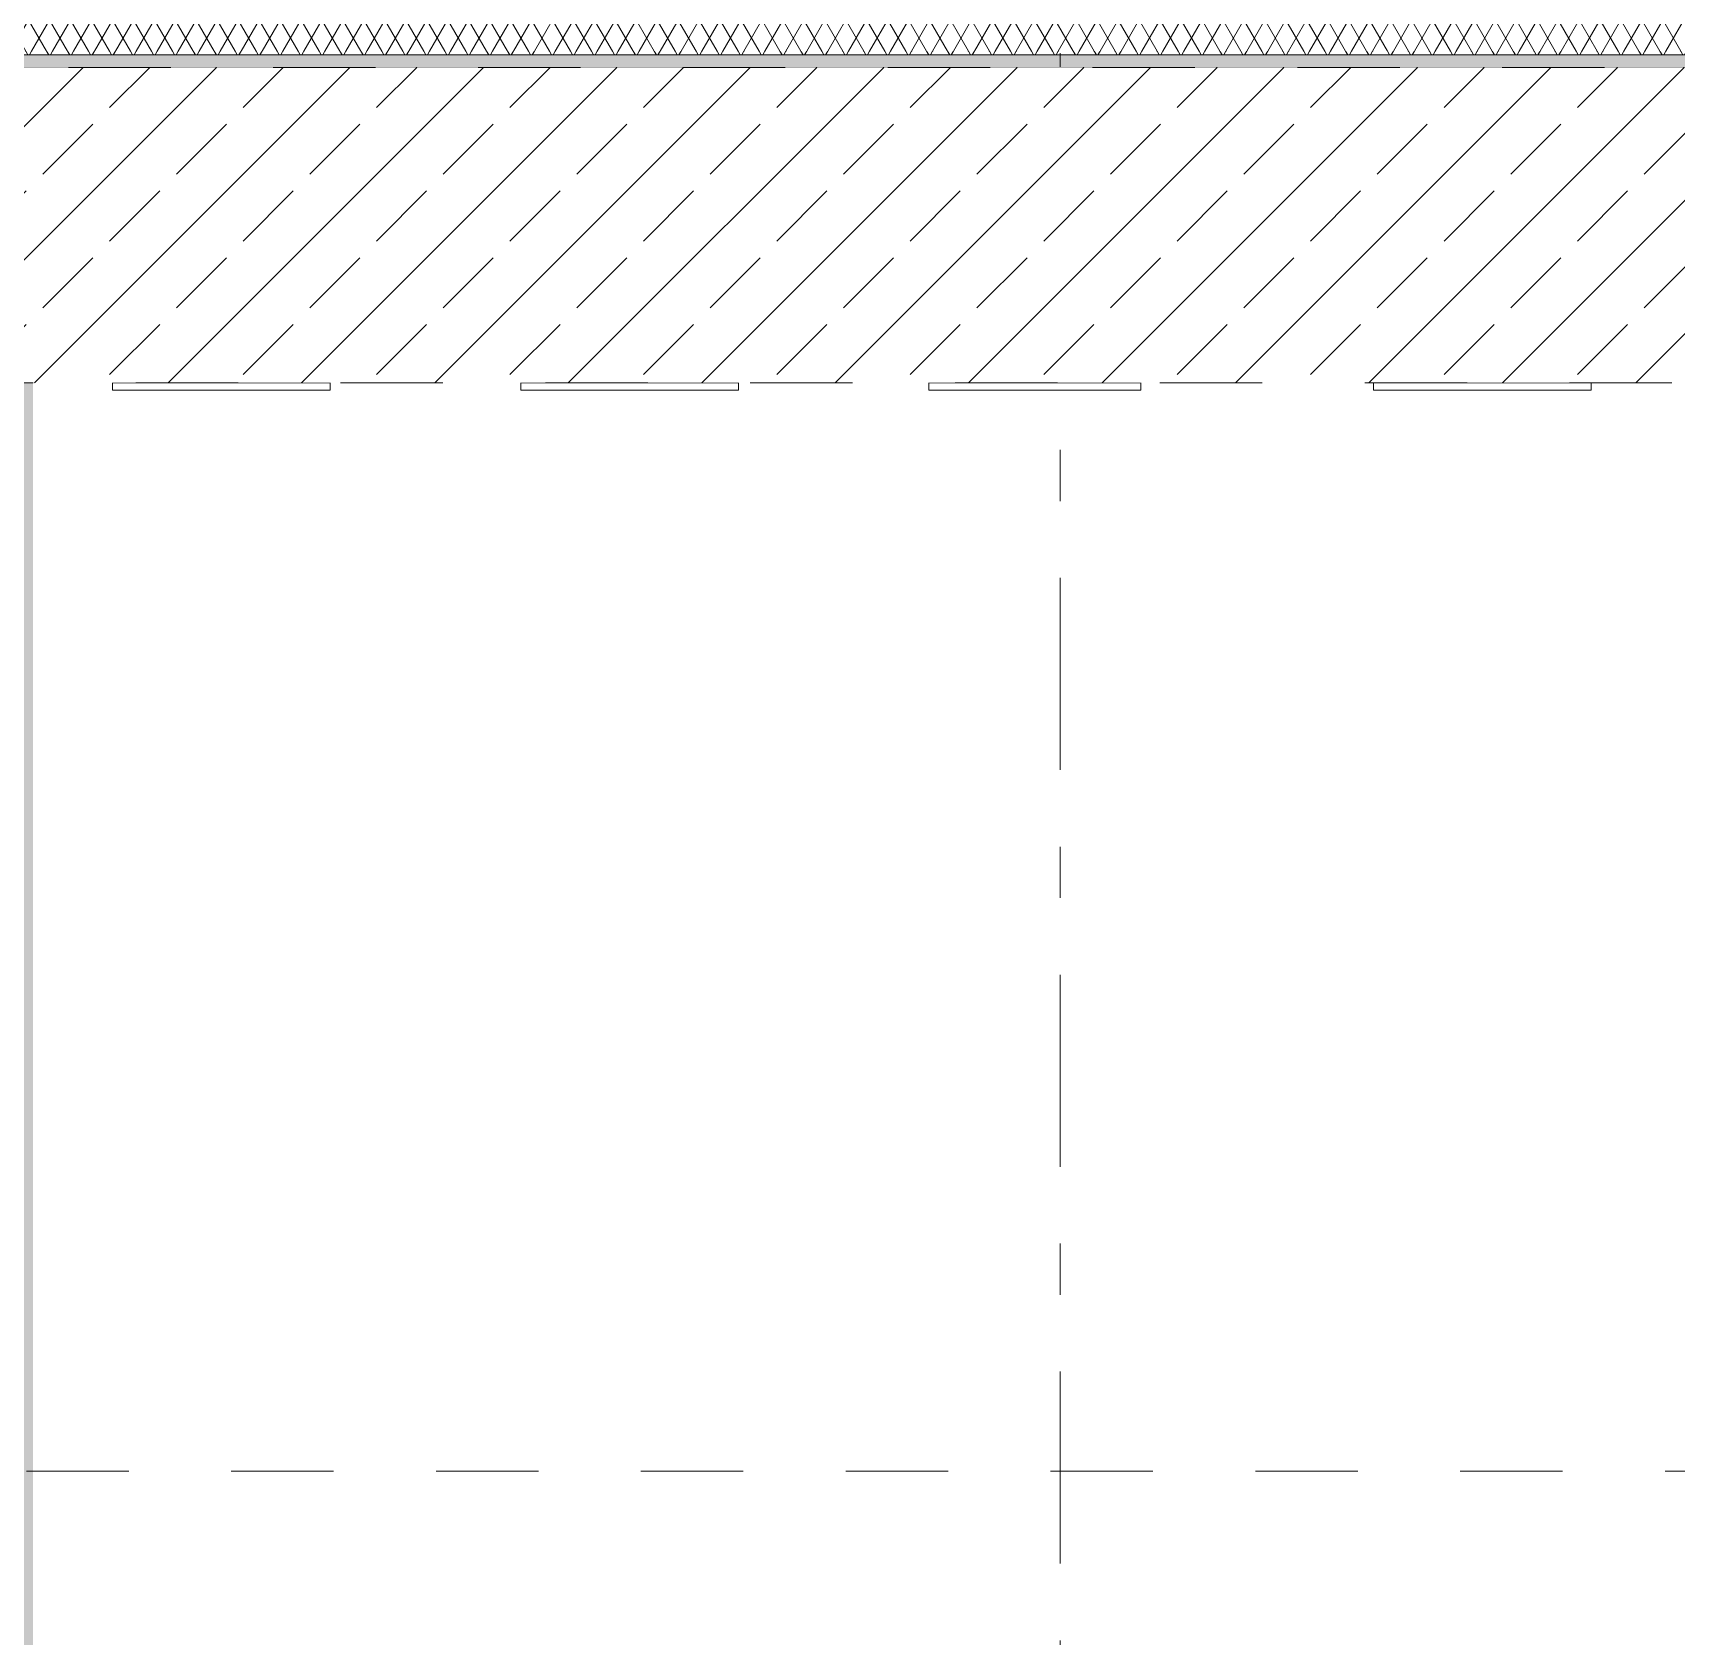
# Model space of a CAD drawing. Header units: millimetres. Extents: x -48147 to 1428745, y -495156 to 18123.
# Drawn here: x 1394569 to 1399097, y -482253 to -477835 of the extents above; entities that cross this region are included whole.
import ezdxf
from ezdxf.enums import TextEntityAlignment as Align

# ---------------------------------------------------------------- set-up
doc = ezdxf.new("R2010")
doc.units = ezdxf.units.MM
doc.header["$MEASUREMENT"] = 0
for name, pattern in [('Dashed', [2822.222233, 1411.111116, -1411.111116]), ('Double Dashed', [1093.611073, 529.166651, -211.666656, 141.111112, -211.666656]), ('Wipeout_Contour', [1000, 0, -1000])]:
    doc.linetypes.add(name, pattern=pattern)
for name, color, linetype, lineweight, true_color in [('0_Pen_No__105', 7, 'Continuous', 15, 0xa6a6a6), ('0_Pen_No__255', 7, 'Continuous', 13, 0xe8e8e8), ('A-95-P_Drawing_Pen_No__62', 7, 'Continuous', 20, 0xaaaaaa), ('New_A-15-MG_Structural_Grid_Phase_2_Pen_No__222', 7, 'Continuous', 13, 0x65af33), ('New_A-20-M_Roof_Pen_No__149', 7, 'Continuous', 0, 0x2a2a2a), ('New_A-20-M_Roof_Pen_No__81', 7, 'Continuous', 20, 0x6a6a6a)]:
    doc.layers.add(name, color=color, linetype=linetype, lineweight=lineweight, true_color=true_color)
for name, color, linetype in [('A-20-M_Roof', 7, 'Continuous'), ('A-95-P_Drawing', 7, 'Continuous'), ('New_A-15-MG_Structural_Grid_Phase_2', 7, 'Continuous'), ('New_A-20-M_Ceiling', 7, 'Continuous'), ('New_A-20-M_Roof', 7, 'Continuous'), ('New_A-25-M_Wall_Int', 7, 'Continuous'), ('S-280-M_COLUMN.IFC Import', 7, 'Continuous'), ('S-280-M_STRUCT_FRAME.IFC Import', 7, 'Continuous')]:
    doc.layers.add(name, color=color, linetype=linetype)
for name, color, linetype, lineweight in [('A-20-M_Roof_Pen_No__85', 8, 'Continuous', 20), ('A-95-P_Drawing_Pen_No__2', 8, 'Continuous', 15), ('New_A-20-M_Ceiling_Pen_No__89', 8, 'Continuous', 20), ('New_A-20-M_Roof_Pen_No__4', 7, 'Continuous', 20), ('New_A-20-M_Roof_Pen_No__85', 8, 'Continuous', 20), ('S-280-M_COLUMN.IFC Import_Pen_No__88', 8, 'Continuous', 20), ('S-280-M_STRUCT_FRAME.IFC Import_Pen_No__1', 7, 'Continuous', 13), ('S-280-M_STRUCT_FRAME.IFC Import_Pen_No__160', 5, 'Continuous', 200), ('S-280-M_STRUCT_FRAME.IFC Import_Pen_No__90', 8, 'Continuous', 20)]:
    doc.layers.add(name, color=color, linetype=linetype, lineweight=lineweight)
doc.styles.add('GENERATED_STYLE_2', font='')
doc.styles.get('GENERATED_STYLE_2').set_extended_font_data('Swis721 BT')
pattern_1 = [(60, (1341556.51, -489898.95), (-43.30127, 25), []), (120, (1341556.51, -489898.95), (43.30127, 25), [])]

# ---------------------------------------------------------------- blocks, each defined once
blk = doc.blocks.new('Section Elem_15_2', base_point=(1341556.5, -489899))
at = {"color": 254, "linetype": 'Wipeout_Contour', "lineweight": 0, "ltscale": 5899218.111010151}
blk.add_wipeout([(1395079.2, -478162), (1395079.2, -478199), (1395183.7, -478199), (1395183.7, -478162)], dxfattribs=at).dxf.layer = 'New_A-25-M_Wall_Int'
at = {"color": 254, "linetype": 'Wipeout_Contour', "lineweight": 0, "ltscale": 5899878.827278793}
blk.add_wipeout([(1395328.5, -478162), (1395283.7, -478162), (1395283.7, -478199), (1395328.5, -478199)], dxfattribs=at).dxf.layer = 'New_A-25-M_Wall_Int'
at = {"color": 254, "linetype": 'Wipeout_Contour', "lineweight": 0, "ltscale": 8863535.217956506}
blk.add_wipeout([(1395079.2, -478819), (1395079.2, -487441), (1395280.6, -487441), (1395280.6, -489899), (1395328.5, -489899), (1395328.5, -478819)], dxfattribs=at).dxf.layer = 'New_A-25-M_Wall_Int'
at = {"color": 254, "linetype": 'Wipeout_Contour', "lineweight": 0, "ltscale": 5898541.295097372}
blk.add_wipeout([(1394826, -478162), (1394826, -478199), (1395079.2, -478199), (1395079.2, -478162)], dxfattribs=at).dxf.layer = 'New_A-25-M_Wall_Int'
at = {"color": 254, "linetype": 'Wipeout_Contour', "lineweight": 0, "ltscale": 5900426.735552091}
blk.add_wipeout([(1395573.3, -478162), (1395328.5, -478162), (1395328.5, -478199), (1395573.3, -478199)], dxfattribs=at).dxf.layer = 'New_A-25-M_Wall_Int'
at = {"color": 254, "linetype": 'Wipeout_Contour', "lineweight": 0, "ltscale": 5900039.400136821}
blk.add_wipeout([(1395079.2, -478799), (1395328.5, -478799), (1395328.5, -478405.8), (1395079.2, -478405.8)], dxfattribs=at).dxf.layer = 'New_A-25-M_Wall_Int'
at = {"color": 254, "linetype": 'Wipeout_Contour', "lineweight": 0, "ltscale": 5897575.944666352}
blk.add_wipeout([(1394569, -478162), (1394569, -478199), (1394826, -478199), (1394826, -478162)], dxfattribs=at).dxf.layer = 'New_A-25-M_Wall_Int'
at = {"color": 254, "linetype": 'Wipeout_Contour', "lineweight": 0, "ltscale": 5901344.278155718}
blk.add_wipeout([(1395813.4, -478162), (1395573.3, -478162), (1395573.3, -478199), (1395813.4, -478199)], dxfattribs=at).dxf.layer = 'New_A-25-M_Wall_Int'
at = {"color": 254, "linetype": 'Wipeout_Contour', "lineweight": 0, "ltscale": 11809146.2007397}
blk.add_wipeout([(1395328.5, -489899), (1395573.3, -489899), (1395573.3, -478405.8), (1395328.5, -478405.8), (1395328.5, -478799), (1395388.2, -478799), (1395388.2, -478819), (1395328.5, -478819)], dxfattribs=at).dxf.layer = 'New_A-25-M_Wall_Int'
at = {"color": 254, "linetype": 'Wipeout_Contour', "lineweight": 0, "ltscale": 5905013.380713384}
blk.add_wipeout([(1394826, -487441), (1395079.2, -487441), (1395079.2, -478819), (1394826, -478819)], dxfattribs=at).dxf.layer = 'New_A-25-M_Wall_Int'
at = {"color": 254, "linetype": 'Wipeout_Contour', "lineweight": 0, "ltscale": 5902243.374511914}
blk.add_wipeout([(1396048.5, -478162), (1395813.4, -478162), (1395813.4, -478199), (1396048.5, -478199)], dxfattribs=at).dxf.layer = 'New_A-25-M_Wall_Int'
at = {"color": 254, "linetype": 'Wipeout_Contour', "lineweight": 0, "ltscale": 5899088.796145339}
blk.add_wipeout([(1394826, -478405.8), (1394826, -478799), (1395079.2, -478799), (1395079.2, -478405.8)], dxfattribs=at).dxf.layer = 'New_A-25-M_Wall_Int'
at = {"color": 254, "linetype": 'Wipeout_Contour', "lineweight": 0, "ltscale": 5909169.757612986}
blk.add_wipeout([(1395573.3, -489899), (1395813.4, -489899), (1395813.4, -478405.8), (1395573.3, -478405.8)], dxfattribs=at).dxf.layer = 'New_A-25-M_Wall_Int'
at = {"color": 254, "linetype": 'Wipeout_Contour', "lineweight": 0, "ltscale": 5903122.809885778}
blk.add_wipeout([(1396278.2, -478162), (1396048.5, -478162), (1396048.5, -478199), (1396278.2, -478199)], dxfattribs=at).dxf.layer = 'New_A-25-M_Wall_Int'
at = {"color": 254, "linetype": 'Wipeout_Contour', "lineweight": 0, "ltscale": 11802585.0175958}
blk.add_wipeout([(1394826, -478405.8), (1394569, -478405.8), (1394569, -487441), (1394826, -487441), (1394826, -478819), (1394788.2, -478819), (1394788.2, -478799), (1394826, -478799)], dxfattribs=at).dxf.layer = 'New_A-25-M_Wall_Int'
at = {"color": 254, "linetype": 'Wipeout_Contour', "lineweight": 0, "ltscale": 11813313.51830664}
blk.add_wipeout([(1395813.4, -478405.8), (1395813.4, -489899), (1396048.5, -489899), (1396048.5, -478819), (1395913.2, -478819), (1395913.2, -478799), (1396048.5, -478799), (1396048.5, -478405.8)], dxfattribs=at).dxf.layer = 'New_A-25-M_Wall_Int'
at = {"color": 254, "linetype": 'Wipeout_Contour', "lineweight": 0, "ltscale": 5903981.397017968}
blk.add_wipeout([(1396502.3, -478162), (1396278.2, -478162), (1396278.2, -478199), (1396502.3, -478199)], dxfattribs=at).dxf.layer = 'New_A-25-M_Wall_Int'
at = {"color": 254, "linetype": 'Wipeout_Contour', "lineweight": 0, "ltscale": 5911213.922856598}
blk.add_wipeout([(1396048.5, -478819), (1396048.5, -489899), (1396278.2, -489899), (1396278.2, -478819)], dxfattribs=at).dxf.layer = 'New_A-25-M_Wall_Int'
at = {"color": 254, "linetype": 'Wipeout_Contour', "lineweight": 0, "ltscale": 5904817.976030561}
blk.add_wipeout([(1396720.4, -478162), (1396502.3, -478162), (1396502.3, -478199), (1396720.4, -478199)], dxfattribs=at).dxf.layer = 'New_A-25-M_Wall_Int'
at = {"color": 254, "linetype": 'Wipeout_Contour', "lineweight": 0, "ltscale": 5903669.886219569}
blk.add_wipeout([(1396048.5, -478799), (1396278.2, -478799), (1396278.2, -478405.8), (1396048.5, -478405.8)], dxfattribs=at).dxf.layer = 'New_A-25-M_Wall_Int'
at = {"color": 254, "linetype": 'Wipeout_Contour', "lineweight": 0, "ltscale": 5905631.415299206}
blk.add_wipeout([(1396932.2, -478162), (1396720.4, -478162), (1396720.4, -478199), (1396932.2, -478199)], dxfattribs=at).dxf.layer = 'New_A-25-M_Wall_Int'
at = {"color": 254, "linetype": 'Wipeout_Contour', "lineweight": 0, "ltscale": 5912071.336239532}
blk.add_wipeout([(1396278.2, -478819), (1396278.2, -489899), (1396502.3, -489899), (1396502.3, -478819)], dxfattribs=at).dxf.layer = 'New_A-25-M_Wall_Int'
at = {"color": 254, "linetype": 'Wipeout_Contour', "lineweight": 0, "ltscale": 5906420.616226327}
blk.add_wipeout([(1396932.2, -478199), (1397137.4, -478199), (1397137.4, -478162), (1396932.2, -478162)], dxfattribs=at).dxf.layer = 'New_A-25-M_Wall_Int'
at = {"color": 254, "linetype": 'Wipeout_Contour', "lineweight": 0, "ltscale": 5904528.393801928}
blk.add_wipeout([(1396502.3, -478405.8), (1396278.2, -478405.8), (1396278.2, -478799), (1396502.3, -478799)], dxfattribs=at).dxf.layer = 'New_A-25-M_Wall_Int'
at = {"color": 254, "linetype": 'Wipeout_Contour', "lineweight": 0, "ltscale": 11817880.89432829}
blk.add_wipeout([(1396502.3, -489899), (1396720.4, -489899), (1396720.4, -478405.8), (1396502.3, -478405.8), (1396502.3, -478799), (1396513.2, -478799), (1396513.2, -478819), (1396502.3, -478819)], dxfattribs=at).dxf.layer = 'New_A-25-M_Wall_Int'
at = {"color": 254, "linetype": 'Wipeout_Contour', "lineweight": 0, "ltscale": 5913451.228090454}
blk.add_wipeout([(1396720.4, -489899), (1396932.2, -489899), (1396932.2, -478405.8), (1396720.4, -478405.8)], dxfattribs=at).dxf.layer = 'New_A-25-M_Wall_Int'
at = {"color": 254, "linetype": 'Wipeout_Contour', "lineweight": 0, "ltscale": 11821673.58401433}
blk.add_wipeout([(1396932.2, -478405.8), (1396932.2, -489899), (1397137.4, -489899), (1397137.4, -478819), (1397038.2, -478819), (1397038.2, -478799), (1397137.4, -478799), (1397137.4, -478405.8)], dxfattribs=at).dxf.layer = 'New_A-25-M_Wall_Int'
at = {"color": 254, "linetype": 'Wipeout_Contour', "lineweight": 0, "ltscale": 23630365.23623589}
blk.add_wipeout([(1397335.9, -478162), (1397137.4, -478162), (1397137.4, -478199), (1397260.7, -478199), (1397260.7, -478405.8), (1397137.4, -478405.8), (1397137.4, -478799), (1397335.9, -478799), (1397335.9, -478601.6), (1397310.9, -478601.6), (1397310.9, -478590.7), (1397335.9, -478590.7), (1397335.9, -478209.9), (1397310.9, -478209.9), (1397310.9, -478199), (1397335.9, -478199)], dxfattribs=at).dxf.layer = 'New_A-25-M_Wall_Int'
at = {"color": 254, "linetype": 'Wipeout_Contour', "lineweight": 0, "ltscale": 11816003.77443841}
blk.add_wipeout([(1397335.9, -478590.7), (1397385.7, -478590.7), (1397392.9, -478587.7), (1397395.9, -478580.5), (1397395.9, -478220.1), (1397392.9, -478212.8), (1397385.7, -478209.9), (1397335.9, -478209.9)], dxfattribs=at).dxf.layer = 'New_A-25-M_Wall_Int'
at = {"color": 254, "linetype": 'Wipeout_Contour', "lineweight": 0, "ltscale": 5915270.074347957}
blk.add_wipeout([(1397137.4, -489899), (1397335.9, -489899), (1397335.9, -478819), (1397137.4, -478819)], dxfattribs=at).dxf.layer = 'New_A-25-M_Wall_Int'
at = {"color": 254, "linetype": 'Wipeout_Contour', "lineweight": 0, "ltscale": 5916006.624780694}
blk.add_wipeout([(1397335.9, -478819), (1397335.9, -489899), (1397527.2, -489899), (1397527.2, -478819)], dxfattribs=at).dxf.layer = 'New_A-25-M_Wall_Int'
at = {"color": 254, "linetype": 'Wipeout_Contour', "lineweight": 0, "ltscale": 23632832.4005364}
blk.add_wipeout([(1397488.6, -478601.6), (1397335.9, -478601.6), (1397335.9, -478799), (1397527.2, -478799), (1397527.2, -478162), (1397335.9, -478162), (1397335.9, -478199), (1397488.6, -478199), (1397488.6, -478209.9), (1397413.8, -478209.9), (1397406.6, -478212.8), (1397403.6, -478220.1), (1397403.6, -478580.5), (1397406.6, -478587.7), (1397413.8, -478590.7), (1397488.6, -478590.7)], dxfattribs=at).dxf.layer = 'New_A-25-M_Wall_Int'
at = {"color": 254, "linetype": 'Wipeout_Contour', "lineweight": 0, "ltscale": 11825569.15800219}
blk.add_wipeout([(1397527.2, -478162), (1397527.2, -478799), (1397622.4, -478799), (1397622.4, -478819), (1397527.2, -478819), (1397527.2, -489899), (1397711.2, -489899), (1397711.2, -478162)], dxfattribs=at).dxf.layer = 'New_A-25-M_Wall_Int'
at = {"color": 254, "linetype": 'Wipeout_Contour', "lineweight": 0, "ltscale": 5916971.316256778}
blk.add_wipeout([(1397711.2, -489899), (1397887.6, -489899), (1397887.6, -478162), (1397711.2, -478162)], dxfattribs=at).dxf.layer = 'New_A-25-M_Wall_Int'
at = {"color": 254, "linetype": 'Wipeout_Contour', "lineweight": 0, "ltscale": 5917623.185776595}
blk.add_wipeout([(1398056.1, -478162), (1397887.6, -478162), (1397887.6, -489899), (1398056.1, -489899)], dxfattribs=at).dxf.layer = 'New_A-25-M_Wall_Int'
at = {"color": 254, "linetype": 'Wipeout_Contour', "lineweight": 0, "ltscale": 5918244.995840522}
blk.add_wipeout([(1398056.1, -489899), (1398216.6, -489899), (1398216.6, -478162), (1398056.1, -478162)], dxfattribs=at).dxf.layer = 'New_A-25-M_Wall_Int'
at = {"color": 254, "linetype": 'Wipeout_Contour', "lineweight": 0, "ltscale": 11830918.07080852}
blk.add_wipeout([(1398368.8, -478162), (1398216.6, -478162), (1398216.6, -489899), (1398368.8, -489899), (1398368.8, -478819), (1398263.2, -478819), (1398263.2, -478799), (1398368.8, -478799)], dxfattribs=at).dxf.layer = 'New_A-25-M_Wall_Int'
at = {"color": 254, "linetype": 'Wipeout_Contour', "lineweight": 0, "ltscale": 5919820.504063599}
blk.add_wipeout([(1398512.5, -478819), (1398368.8, -478819), (1398368.8, -489899), (1398512.5, -489899)], dxfattribs=at).dxf.layer = 'New_A-25-M_Wall_Int'
at = {"color": 254, "linetype": 'Wipeout_Contour', "lineweight": 0, "ltscale": 5912129.644855587}
blk.add_wipeout([(1398368.8, -478162), (1398368.8, -478799), (1398512.5, -478799), (1398512.5, -478162)], dxfattribs=at).dxf.layer = 'New_A-25-M_Wall_Int'
at = {"color": 254, "linetype": 'Wipeout_Contour', "lineweight": 0, "ltscale": 5920347.223158333}
blk.add_wipeout([(1398512.5, -478819), (1398512.5, -489899), (1398647.5, -489899), (1398647.5, -478819)], dxfattribs=at).dxf.layer = 'New_A-25-M_Wall_Int'
at = {"color": 254, "linetype": 'Wipeout_Contour', "lineweight": 0, "ltscale": 5912657.048290836}
blk.add_wipeout([(1398647.5, -478162), (1398512.5, -478162), (1398512.5, -478799), (1398647.5, -478799)], dxfattribs=at).dxf.layer = 'New_A-25-M_Wall_Int'
at = {"color": 254, "linetype": 'Wipeout_Contour', "lineweight": 0, "ltscale": 5920840.777055833}
blk.add_wipeout([(1398647.5, -478819), (1398647.5, -489899), (1398773.6, -489899), (1398773.6, -478819)], dxfattribs=at).dxf.layer = 'New_A-25-M_Wall_Int'
at = {"color": 254, "linetype": 'Wipeout_Contour', "lineweight": 0, "ltscale": 5913151.243328434}
blk.add_wipeout([(1398773.6, -478162), (1398647.5, -478162), (1398647.5, -478799), (1398773.6, -478799)], dxfattribs=at).dxf.layer = 'New_A-25-M_Wall_Int'
at = {"color": 254, "linetype": 'Wipeout_Contour', "lineweight": 0, "ltscale": 11834859.77626412}
blk.add_wipeout([(1398773.6, -489899), (1398890.7, -489899), (1398890.7, -478162), (1398773.6, -478162), (1398773.6, -478799), (1398863.2, -478799), (1398863.2, -478819), (1398773.6, -478819)], dxfattribs=at).dxf.layer = 'New_A-25-M_Wall_Int'
at = {"color": 254, "linetype": 'Wipeout_Contour', "lineweight": 0, "ltscale": 5921300.519819539}
blk.add_wipeout([(1398890.7, -478162), (1398890.7, -489899), (1398998.6, -489899), (1398998.6, -478162)], dxfattribs=at).dxf.layer = 'New_A-25-M_Wall_Int'
at = {"color": 254, "linetype": 'Wipeout_Contour', "lineweight": 0, "ltscale": 8884780.643548198}
blk.add_wipeout([(1398998.6, -478162), (1398998.6, -489899), (1399062.8, -489899), (1399062.8, -487441), (1399097.2, -487441), (1399097.2, -478162)], dxfattribs=at).dxf.layer = 'New_A-25-M_Wall_Int'
blk = doc.blocks.new('Section Elem_247_2', base_point=(1341556.5, -489899))
at = {"color": 254, "linetype": 'Wipeout_Contour', "lineweight": 0, "ltscale": 5899869.872593423}
blk.add_wipeout([(1394788.2, -478819), (1395388.2, -478819), (1395388.2, -478799), (1394788.2, -478799)], dxfattribs=at).dxf.layer = 'New_A-20-M_Ceiling'
at = {"layer": 'New_A-20-M_Ceiling_Pen_No__89', "linetype": 'Continuous'}
for p, q in [((1395388.2, -478799), (1394788.2, -478799)), ((1394788.2, -478799), (1394788.2, -478819)), ((1395388.2, -478799), (1395388.2, -478819)), ((1395388.2, -478819), (1394788.2, -478819))]:
    blk.add_line(p, q, dxfattribs=at)
blk = doc.blocks.new('Section Elem_248_2', base_point=(1341556.5, -489899))
at = {"color": 254, "linetype": 'Wipeout_Contour', "lineweight": 0, "ltscale": 5904126.348373177}
blk.add_wipeout([(1395913.2, -478819), (1396513.2, -478819), (1396513.2, -478799), (1395913.2, -478799)], dxfattribs=at).dxf.layer = 'New_A-20-M_Ceiling'
at = {"layer": 'New_A-20-M_Ceiling_Pen_No__89', "linetype": 'Continuous'}
for p, q in [((1396513.2, -478799), (1395913.2, -478799)), ((1395913.2, -478799), (1395913.2, -478819)), ((1396513.2, -478799), (1396513.2, -478819)), ((1396513.2, -478819), (1395913.2, -478819))]:
    blk.add_line(p, q, dxfattribs=at)
blk = doc.blocks.new('Section Elem_249_2', base_point=(1341556.5, -489899))
at = {"color": 254, "linetype": 'Wipeout_Contour', "lineweight": 0, "ltscale": 5908353.299834683}
blk.add_wipeout([(1397038.2, -478819), (1397622.4, -478819), (1397622.4, -478799), (1397038.2, -478799)], dxfattribs=at).dxf.layer = 'New_A-20-M_Ceiling'
at = {"layer": 'New_A-20-M_Ceiling_Pen_No__89', "linetype": 'Continuous'}
for p, q in [((1397622.4, -478799), (1397038.2, -478799)), ((1397038.2, -478799), (1397038.2, -478819)), ((1397622.4, -478799), (1397622.4, -478819)), ((1397622.4, -478819), (1397038.2, -478819))]:
    blk.add_line(p, q, dxfattribs=at)
blk = doc.blocks.new('Section Elem_250_2', base_point=(1341556.5, -489899))
at = {"color": 254, "linetype": 'Wipeout_Contour', "lineweight": 0, "ltscale": 5913018.816791352}
blk.add_wipeout([(1398263.2, -478819), (1398863.2, -478819), (1398863.2, -478799), (1398263.2, -478799)], dxfattribs=at).dxf.layer = 'New_A-20-M_Ceiling'
at = {"layer": 'New_A-20-M_Ceiling_Pen_No__89', "linetype": 'Continuous'}
for p, q in [((1398863.2, -478799), (1398263.2, -478799)), ((1398263.2, -478799), (1398263.2, -478819)), ((1398863.2, -478799), (1398863.2, -478819)), ((1398863.2, -478819), (1398263.2, -478819))]:
    blk.add_line(p, q, dxfattribs=at)
blk = doc.blocks.new('Section Elem_306_2', base_point=(1341556.5, -489899))
at = {"layer": 'New_A-20-M_Roof_Pen_No__4', "linetype": 'Continuous'}
blk.add_line((1403232.2, -477930), (1386191.4, -477930), dxfattribs=at)
at = {"color": 254, "linetype": 'Wipeout_Contour', "lineweight": 0, "ltscale": 5900471.043662871}
blk.add_wipeout([(1386118.5, -477885), (1386118.5, -477895), (1404999, -477895), (1404999, -477885)], dxfattribs=at).dxf.layer = 'New_A-20-M_Roof'
at = {"layer": 'New_A-20-M_Roof_Pen_No__81', "linetype": 'Continuous', "lineweight": 0, "true_color": 0x353535}
blk.add_hatch(color=250, dxfattribs=at).paths.add_polyline_path([(1386118.5, -477895), (1386118.5, -477930), (1404999, -477930), (1404999, -477895)])
at = {"layer": 'New_A-20-M_Roof_Pen_No__85', "linetype": 'Continuous'}
h = blk.add_hatch(dxfattribs=at)
h.set_pattern_fill('Batt_Insulation_0002', color=256, style=0, pattern_type=2)
h.set_pattern_definition(pattern_1)
h.paths.add_polyline_path([(1386118.5, -477885), (1386118.5, -477895), (1404999, -477895), (1404999, -477885)])
at = {"layer": 'New_A-20-M_Roof_Pen_No__149', "linetype": 'Continuous', "flags": 128}
blk.add_lwpolyline([(1420511.7, -477895), (1404999, -477895), (1386215.2, -477895)], dxfattribs=at)
blk = doc.blocks.new('Section Elem_309_2', base_point=(1341556.5, -489899))
at = {"color": 254, "linetype": 'Wipeout_Contour', "lineweight": 0, "ltscale": 8837475.399964407}
blk.add_wipeout([(1399528, -477885), (1399528, -477784), (1394404.1, -477718), (1393934.5, -477713.3), (1386118.4, -477620), (1386118.4, -477885)], dxfattribs=at).dxf.layer = 'A-20-M_Roof'
at = {"layer": 'A-20-M_Roof_Pen_No__85', "linetype": 'Continuous'}
h = blk.add_hatch(dxfattribs=at)
h.set_pattern_fill('Batt_Insulation_0002', color=256, style=0, pattern_type=2)
h.set_pattern_definition(pattern_1)
h.paths.add_polyline_path([(1399528, -477885), (1399528, -477784), (1394404.1, -477718), (1393934.5, -477713.3), (1386118.4, -477620), (1386118.4, -477885)])
blk = doc.blocks.new('Section Elem_422_2', base_point=(1341556.5, -489899))
at = {"layer": 'S-280-M_STRUCT_FRAME.IFC Import_Pen_No__160', "linetype": 'Continuous', "lineweight": 0, "true_color": 0x00007f}
blk.add_hatch(color=176, dxfattribs=at).paths.add_polyline_path([(1397310.9, -478601.6), (1397488.6, -478601.6), (1397488.6, -478590.7), (1397413.8, -478590.7), (1397406.6, -478587.7), (1397403.6, -478580.5), (1397403.6, -478220.1), (1397406.6, -478212.8), (1397413.8, -478209.9), (1397488.6, -478209.9), (1397488.6, -478199), (1397310.9, -478199), (1397310.9, -478209.9), (1397385.7, -478209.9), (1397392.9, -478212.8), (1397395.9, -478220.1), (1397395.9, -478580.5), (1397392.9, -478587.7), (1397385.7, -478590.7), (1397310.9, -478590.7)])
at = {"layer": 'S-280-M_STRUCT_FRAME.IFC Import_Pen_No__1', "linetype": 'Continuous'}
for p, q in [((1397310.9, -478199), (1397310.9, -478209.9)), ((1397488.6, -478199), (1397310.9, -478199)), ((1397488.6, -478199), (1397488.6, -478209.9)), ((1397310.9, -478590.7), (1397310.9, -478601.6)), ((1397488.6, -478601.6), (1397310.9, -478601.6)), ((1397488.6, -478590.7), (1397488.6, -478601.6))]:
    blk.add_line(p, q, dxfattribs=at)
at = {"layer": 'S-280-M_STRUCT_FRAME.IFC Import_Pen_No__1', "linetype": 'Continuous', "flags": 128}
for points in [[(1397392.9, -478212.8), (1397385.7, -478209.9), (1397310.9, -478209.9)], [(1397392.9, -478212.8), (1397395.9, -478220.1), (1397395.9, -478580.5), (1397392.9, -478587.7)], [(1397406.6, -478212.8), (1397403.6, -478220.1), (1397403.6, -478580.5), (1397406.6, -478587.7)], [(1397488.6, -478209.9), (1397413.8, -478209.9), (1397406.6, -478212.8)], [(1397392.9, -478587.7), (1397385.7, -478590.7), (1397310.9, -478590.7)], [(1397406.6, -478587.7), (1397413.8, -478590.7), (1397488.6, -478590.7)]]:
    blk.add_lwpolyline(points, dxfattribs=at)
blk = doc.blocks.new('Section Elem_429_2', base_point=(1341556.5, -489899))
at = {"color": 254, "linetype": 'Wipeout_Contour', "lineweight": 0, "ltscale": 5897361.109624119}
blk.add_wipeout([(1403232.2, -477930), (1386215.2, -477930), (1386215.2, -477930.8), (1403232.2, -477930.8)], dxfattribs=at).dxf.layer = 'S-280-M_STRUCT_FRAME.IFC Import'
at = {"color": 254, "linetype": 'Wipeout_Contour', "lineweight": 0, "ltscale": 17729846.23876521}
blk.add_wipeout([(1403232.2, -477930.8), (1386215.2, -477930.8), (1386215.2, -477933), (1399546.2, -477933), (1399546.2, -477930.9), (1399666.2, -477930.9), (1399666.2, -477933), (1399763.4, -477933), (1399763.4, -477930.9), (1399883.4, -477930.9), (1399883.4, -477933), (1403232.2, -477933)], dxfattribs=at).dxf.layer = 'S-280-M_STRUCT_FRAME.IFC Import'
at = {"color": 254, "linetype": 'Wipeout_Contour', "lineweight": 0, "ltscale": 5890522.034829954}
blk.add_wipeout([(1386215.2, -477933), (1386215.2, -478141), (1399546.2, -478141), (1399546.2, -477933)], dxfattribs=at).dxf.layer = 'S-280-M_STRUCT_FRAME.IFC Import'
at = {"layer": 'S-280-M_STRUCT_FRAME.IFC Import_Pen_No__90', "linetype": 'Continuous'}
blk.add_line((1386215.2, -477933), (1399546.2, -477933), dxfattribs=at)
at = {"color": 254, "linetype": 'Wipeout_Contour', "lineweight": 0, "ltscale": 5890668.765510386}
blk.add_wipeout([(1386215.2, -478159), (1399546.2, -478159), (1399546.2, -478141), (1386215.2, -478141)], dxfattribs=at).dxf.layer = 'S-280-M_STRUCT_FRAME.IFC Import'
at = {"color": 254, "linetype": 'Wipeout_Contour', "lineweight": 0, "ltscale": 5890681.831711993}
blk.add_wipeout([(1386215.2, -478161.1), (1399546.2, -478161.1), (1399546.2, -478159), (1386215.2, -478159)], dxfattribs=at).dxf.layer = 'S-280-M_STRUCT_FRAME.IFC Import'
at = {"color": 254, "linetype": 'Wipeout_Contour', "lineweight": 0, "ltscale": 5890683.779929865}
blk.add_wipeout([(1386215.2, -478162), (1399546.2, -478162), (1399546.2, -478161.1), (1386215.2, -478161.1)], dxfattribs=at).dxf.layer = 'S-280-M_STRUCT_FRAME.IFC Import'
at = {"layer": 'S-280-M_STRUCT_FRAME.IFC Import_Pen_No__90', "linetype": 'Continuous'}
for p, q in [((1386215.2, -478141), (1399546.2, -478141)), ((1386215.2, -478159), (1399546.2, -478159)), ((1386215.2, -478162), (1399546.2, -478162))]:
    blk.add_line(p, q, dxfattribs=at)
blk = doc.blocks.new('Section Elem_437_2', base_point=(1341556.5, -489899))
at = {"color": 254, "linetype": 'Wipeout_Contour', "lineweight": 0, "ltscale": 5896709.548057408}
blk.add_wipeout([(1397260.7, -478208.6), (1397260.7, -478199), (1391659.7, -478199), (1391659.7, -478208.6)], dxfattribs=at).dxf.layer = 'S-280-M_STRUCT_FRAME.IFC Import'
at = {"color": 254, "linetype": 'Wipeout_Contour', "lineweight": 0, "ltscale": 5896965.472431962}
blk.add_wipeout([(1397260.7, -478405.8), (1397260.7, -478396.2), (1391659.7, -478396.2), (1391659.7, -478405.8)], dxfattribs=at).dxf.layer = 'S-280-M_STRUCT_FRAME.IFC Import'
at = {"color": 254, "linetype": 'Wipeout_Contour', "lineweight": 0, "ltscale": 5896717.220497848}
blk.add_wipeout([(1397260.7, -478210.8), (1397260.7, -478208.6), (1391659.7, -478208.6), (1391659.7, -478210.8)], dxfattribs=at).dxf.layer = 'S-280-M_STRUCT_FRAME.IFC Import'
at = {"color": 254, "linetype": 'Wipeout_Contour', "lineweight": 0, "ltscale": 5896722.151274523}
blk.add_wipeout([(1397260.7, -478216.2), (1397260.7, -478210.8), (1391659.7, -478210.8), (1391659.7, -478216.2)], dxfattribs=at).dxf.layer = 'S-280-M_STRUCT_FRAME.IFC Import'
at = {"color": 254, "linetype": 'Wipeout_Contour', "lineweight": 0, "ltscale": 5896837.507481018}
blk.add_wipeout([(1397260.7, -478388.6), (1397260.7, -478216.2), (1391659.7, -478216.2), (1391659.7, -478388.6)], dxfattribs=at).dxf.layer = 'S-280-M_STRUCT_FRAME.IFC Import'
at = {"layer": 'S-280-M_STRUCT_FRAME.IFC Import_Pen_No__90', "linetype": 'Continuous'}
for p, q in [((1391659.7, -478199), (1391659.7, -478208.6)), ((1391659.7, -478199), (1397260.7, -478199)), ((1391659.7, -478208.6), (1391659.7, -478210.8)), ((1391659.7, -478208.6), (1397260.7, -478208.6)), ((1391659.7, -478210.8), (1391659.7, -478216.2)), ((1391659.7, -478216.2), (1397260.7, -478216.2)), ((1397260.7, -478199), (1397260.7, -478208.6)), ((1397260.7, -478208.6), (1397260.7, -478210.8)), ((1397260.7, -478210.8), (1397260.7, -478216.2))]:
    blk.add_line(p, q, dxfattribs=at)
at = {"color": 254, "linetype": 'Wipeout_Contour', "lineweight": 0, "ltscale": 5896952.86477722}
blk.add_wipeout([(1397260.7, -478393.9), (1397260.7, -478388.6), (1391659.7, -478388.6), (1391659.7, -478393.9)], dxfattribs=at).dxf.layer = 'S-280-M_STRUCT_FRAME.IFC Import'
at = {"color": 254, "linetype": 'Wipeout_Contour', "lineweight": 0, "ltscale": 5896957.797211705}
blk.add_wipeout([(1397260.7, -478396.2), (1397260.7, -478393.9), (1391659.7, -478393.9), (1391659.7, -478396.2)], dxfattribs=at).dxf.layer = 'S-280-M_STRUCT_FRAME.IFC Import'
at = {"layer": 'S-280-M_STRUCT_FRAME.IFC Import_Pen_No__90', "linetype": 'Continuous'}
for p, q in [((1391659.7, -478216.2), (1391659.7, -478388.6)), ((1397260.7, -478216.2), (1397260.7, -478388.6)), ((1391659.7, -478388.6), (1391659.7, -478393.9)), ((1391659.7, -478388.6), (1397260.7, -478388.6)), ((1391659.7, -478393.9), (1391659.7, -478396.2)), ((1391659.7, -478396.2), (1397260.7, -478396.2)), ((1391659.7, -478396.2), (1391659.7, -478405.8)), ((1391659.7, -478405.8), (1397260.7, -478405.8)), ((1397260.7, -478388.6), (1397260.7, -478393.9)), ((1397260.7, -478393.9), (1397260.7, -478396.2)), ((1397260.7, -478396.2), (1397260.7, -478405.8))]:
    blk.add_line(p, q, dxfattribs=at)
blk = doc.blocks.new('Section Elem_440_2', base_point=(1341556.5, -489899))
at = {"color": 254, "linetype": 'Wipeout_Contour', "lineweight": 0, "ltscale": 5899422.736412549}
blk.add_wipeout([(1395183.7, -478162), (1395183.7, -478199), (1395187.4, -478199), (1395187.4, -478162)], dxfattribs=at).dxf.layer = 'S-280-M_COLUMN.IFC Import'
at = {"color": 254, "linetype": 'Wipeout_Contour', "lineweight": 0, "ltscale": 5899787.165722858}
blk.add_wipeout([(1395280, -478162), (1395280, -478199), (1395283.7, -478199), (1395283.7, -478162)], dxfattribs=at).dxf.layer = 'S-280-M_COLUMN.IFC Import'
at = {"color": 254, "linetype": 'Wipeout_Contour', "lineweight": 0, "ltscale": 5899763.327093}
blk.add_wipeout([(1395271.1, -478162), (1395271.1, -478199), (1395280, -478199), (1395280, -478162)], dxfattribs=at).dxf.layer = 'S-280-M_COLUMN.IFC Import'
at = {"color": 254, "linetype": 'Wipeout_Contour', "lineweight": 0, "ltscale": 5899604.951529489}
blk.add_wipeout([(1395196.3, -478162), (1395196.3, -478199), (1395271.1, -478199), (1395271.1, -478162)], dxfattribs=at).dxf.layer = 'S-280-M_COLUMN.IFC Import'
at = {"layer": 'S-280-M_COLUMN.IFC Import_Pen_No__88', "linetype": 'Continuous'}
for p, q in [((1395271.1, -478162), (1395271.1, -478199)), ((1395283.7, -478162), (1395283.7, -478199))]:
    blk.add_line(p, q, dxfattribs=at)
at = {"color": 254, "linetype": 'Wipeout_Contour', "lineweight": 0, "ltscale": 5899446.575466244}
blk.add_wipeout([(1395187.4, -478162), (1395187.4, -478199), (1395196.3, -478199), (1395196.3, -478162)], dxfattribs=at).dxf.layer = 'S-280-M_COLUMN.IFC Import'
at = {"layer": 'S-280-M_COLUMN.IFC Import_Pen_No__88', "linetype": 'Continuous'}
for p, q in [((1395183.7, -478162), (1395183.7, -478199)), ((1395196.3, -478162), (1395196.3, -478199))]:
    blk.add_line(p, q, dxfattribs=at)
blk = doc.blocks.new('Standard grid marker[8]_2', base_point=(1397399.8, -468494.3))
at = {"layer": 'New_A-15-MG_Structural_Grid_Phase_2_Pen_No__222', "linetype": 'Double Dashed'}
blk.add_line((1397399.8, -469494.3), (1397399.8, -492899), dxfattribs=at)
at = {"layer": 'New_A-15-MG_Structural_Grid_Phase_2_Pen_No__222', "style": 'GENERATED_STYLE_2'}
for tag, p in [('AC_MarkerText_1_0', (1397399.8, -467960.2)), ('AC_MarkerText_1_1', (1397399.8, -494364.9))]:
    blk.add_attdef(tag, text='', height=350, rotation=360, dxfattribs=at).set_placement(p, align=Align.MIDDLE_CENTER)
blk = doc.blocks.new('S-27 Building Section_STORY_MARKER', base_point=(1341556.5, -489899))
at = {"layer": '0_Pen_No__105', "linetype": 'Dashed', "ltscale": 0.2}
blk.add_line((1357862.3, -481799), (1422610.8, -481799), dxfattribs=at)

msp = doc.modelspace()

# ---------------------------------------------------------------- hatches: boundary and pattern name
at = {"layer": '0_Pen_No__255', "linetype": 'Continuous'}
msp.add_hatch(color=256, dxfattribs=at).paths.add_polyline_path([(1398968, -489899), (1391794.5, -489899), (1391794.5, -478199), (1398968, -478199)])

# ---------------------------------------------------------------- block references
at = {"layer": 'New_A-20-M_Roof'}
msp.add_blockref('Section Elem_306_2', (1341556.5, -489899), dxfattribs=at)

# ---------------------------------------------------------------- next in the draw order: block references
at = {"layer": 'A-20-M_Roof'}
msp.add_blockref('Section Elem_309_2', (1341556.5, -489899), dxfattribs=at)
at = {"layer": 'New_A-25-M_Wall_Int'}
msp.add_blockref('Section Elem_15_2', (1341556.5, -489899), dxfattribs=at)

# ---------------------------------------------------------------- next in the draw order: block references
at = {"layer": 'New_A-20-M_Ceiling'}
for name in ['Section Elem_247_2', 'Section Elem_248_2', 'Section Elem_249_2', 'Section Elem_250_2']:
    msp.add_blockref(name, (1341556.5, -489899), dxfattribs=at)
at = {"layer": 'S-280-M_STRUCT_FRAME.IFC Import'}
for name in ['Section Elem_429_2', 'Section Elem_437_2', 'Section Elem_422_2']:
    msp.add_blockref(name, (1341556.5, -489899), dxfattribs=at)

# ---------------------------------------------------------------- next in the draw order: block references
at = {"layer": 'New_A-15-MG_Structural_Grid_Phase_2', "color": 8, "linetype": 'Continuous', "lineweight": 15}
msp.add_blockref('Standard grid marker[8]_2', (1397399.8, -468494.3), dxfattribs=at)
at = {"layer": 'S-280-M_COLUMN.IFC Import'}
msp.add_blockref('Section Elem_440_2', (1341556.5, -489899), dxfattribs=at)

# ---------------------------------------------------------------- next in the draw order: wipeouts: each hides what was drawn before it
at = {"color": 254, "linetype": 'Wipeout_Contour', "lineweight": 0, "ltscale": 5890919.268256974}
msp.add_wipeout([(1386200.2, -477930), (1399546.2, -477930), (1399546.2, -478799), (1386200.2, -478799)], dxfattribs=at).dxf.layer = 'A-95-P_Drawing'

# ---------------------------------------------------------------- next in the draw order: hatches: boundary and pattern name
at = {"layer": 'A-95-P_Drawing_Pen_No__62', "linetype": 'Continuous', "ltscale": 0.2}
h = msp.add_hatch(dxfattribs=at)
h.set_pattern_fill('Brass_Bronze_0002', color=256, style=0, pattern_type=2)
h.set_pattern_definition([(45, (1341556.5, -489898.95), (-183.8478, 183.8478), []), (45, (1341464.6, -489807.03), (-183.8478, 183.8478), [195, -65])])
h.paths.add_polyline_path([(1386200.2, -477930), (1399546.2, -477930), (1399546.2, -478799), (1386200.2, -478799)])

# ---------------------------------------------------------------- next in the draw order: linework, layer by layer
at = {"layer": 'A-95-P_Drawing_Pen_No__2', "linetype": 'Dashed', "ltscale": 0.2, "flags": 128}
msp.add_lwpolyline([(1386200.2, -477930), (1399546.2, -477930), (1399546.2, -478799), (1386200.2, -478799)], close=True, dxfattribs=at)

# ---------------------------------------------------------------- next in the draw order: block references
at = {"linetype": 'Continuous', "lineweight": 0}
msp.add_blockref('S-27 Building Section_STORY_MARKER', (1341556.5, -489899), dxfattribs=at)

doc.saveas('drawing.dxf')
